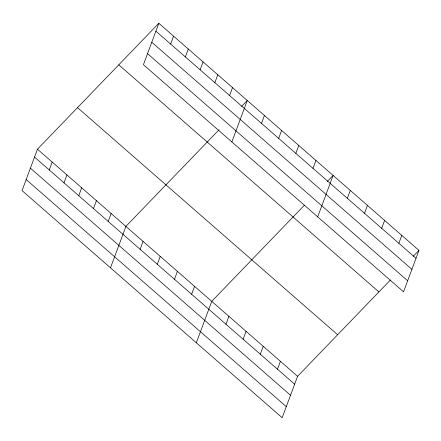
<?xml version="1.0" encoding="UTF-8"?>
<svg xmlns="http://www.w3.org/2000/svg" width="441" height="441" viewBox="0 0 441 441"><rect width="100%" height="100%" fill="white"/><g stroke="black" fill="none" stroke-linecap="round" stroke-linejoin="round"><path stroke-width="0.66" d="M158.832 23.285L143.424 64.706L403.543 291.81L418.95 250.383L158.832 23.285L37.457 149.19L22.05 190.617L282.168 417.715L297.576 376.294L390.34 280.063M49.26 169.961L52.198 162.062M64 182.833L66.938 174.928M78.741 195.699L81.679 187.8M93.475 208.571L96.419 200.666M170.628 44.056L173.572 36.151M108.216 221.437L111.16 213.538M185.369 56.922L188.307 49.023M110.493 267.83L125.894 226.404L219.138 129.682M200.109 69.794L203.047 61.889M140.128 249.297L143.066 241.392M214.85 82.66L217.788 74.761M157.294 264.286L160.232 256.381M229.59 95.532L232.528 87.627M174.465 279.274L177.403 271.369M231.867 141.925L247.269 100.498L241.547 106.43M191.631 294.263L194.569 286.358M261.502 123.386L264.44 115.487M196.333 342.773L211.735 301.346L304.499 205.12M278.668 138.375L281.606 130.475M225.968 324.24L228.907 316.335M295.834 153.363L298.772 145.464M243.134 339.228L246.072 331.323M313.005 168.352L315.943 160.452M260.3 354.217L263.238 346.312M317.702 216.867L333.109 175.441L327.387 181.372M277.472 369.205L280.41 361.306M347.337 198.329L350.281 190.429M364.509 213.317L367.447 205.418M381.674 228.306L384.613 220.406M398.846 243.294L401.784 235.395M413.228 256.32L418.95 250.383M155.888 31.184L416.012 258.283M151.776 42.248L411.9 269.346M147.537 53.648L407.66 280.746M118.778 64.833L378.896 291.931M77.511 107.643L337.63 334.741M37.457 149.19L297.576 376.294M34.519 157.095L294.638 384.194M30.401 168.159L290.525 395.257M26.162 179.553L286.286 406.657"/></g></svg>
